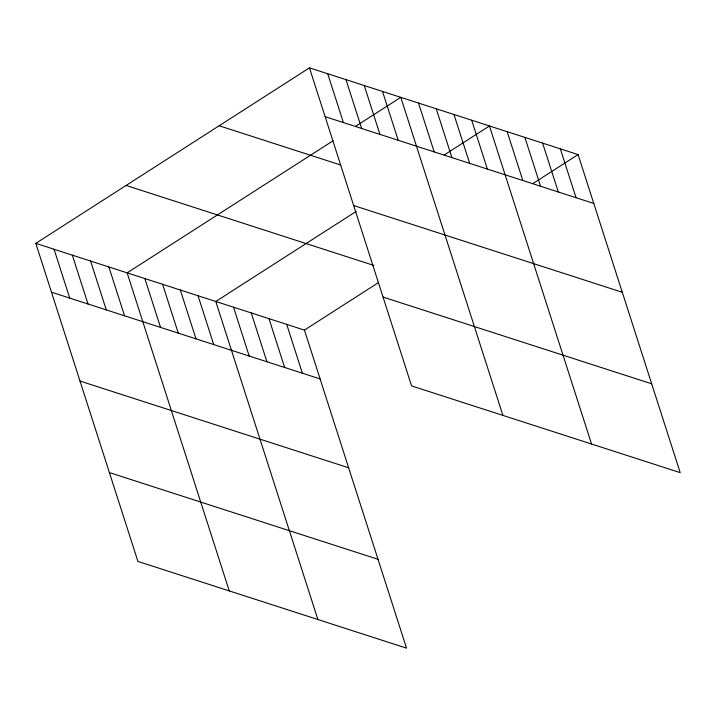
<?xml version="1.0" encoding="UTF-8"?>
<svg xmlns="http://www.w3.org/2000/svg" width="716" height="716" viewBox="0 0 716 716"><rect width="100%" height="100%" fill="white"/><g stroke="black" fill="none" stroke-linecap="round" stroke-linejoin="round"><path stroke-width="1.07" d="M35.8 243.359L304.425 330.094L406.545 648.15L137.919 561.416L35.8 243.359L309.455 67.85L578.081 154.584L680.2 472.641L411.575 385.906L309.455 67.85M333.056 140.784L127.135 272.85L229.254 590.906M355.637 126.302L400.79 97.34L502.9 415.396M356.326 211.327L215.785 301.472L317.895 619.528M444.287 154.924L489.44 125.962L591.55 444.018M304.425 330.094L378.746 282.426M532.928 183.547L578.081 154.584M325.136 116.699L593.77 203.434M219.15 125.765L340.726 165.02M353.659 205.537L622.293 292.271M126.106 185.444L373.877 265.439M383.051 297.068L651.676 383.803M51.48 292.2L320.115 378.934M80.004 381.046L348.638 467.781M109.396 472.578L378.021 559.303M560.351 148.865L576.04 197.714M542.621 143.137L558.31 191.986M524.891 137.418L540.58 186.258M507.161 131.69L522.85 180.539M471.71 120.243L487.39 169.092M453.98 114.515L469.66 163.364M436.25 108.796L451.93 157.636M418.52 103.068L434.2 151.917M382.523 91.442L398.203 140.291M364.256 85.544L379.936 134.393M345.989 79.646L361.67 128.495M327.722 73.748L343.403 122.597M286.695 324.366L302.385 373.215M268.974 318.638L284.655 367.487M251.244 312.919L266.925 361.768M233.514 307.191L249.195 356.04M198.055 295.744L213.735 344.593M180.325 290.016L196.005 338.865M162.595 284.297L178.275 333.146M144.865 278.569L160.545 327.418M108.868 266.952L124.548 315.792M90.601 261.054L106.281 309.894M72.334 255.156L88.014 303.996M54.067 249.257L69.747 298.098"/></g></svg>
